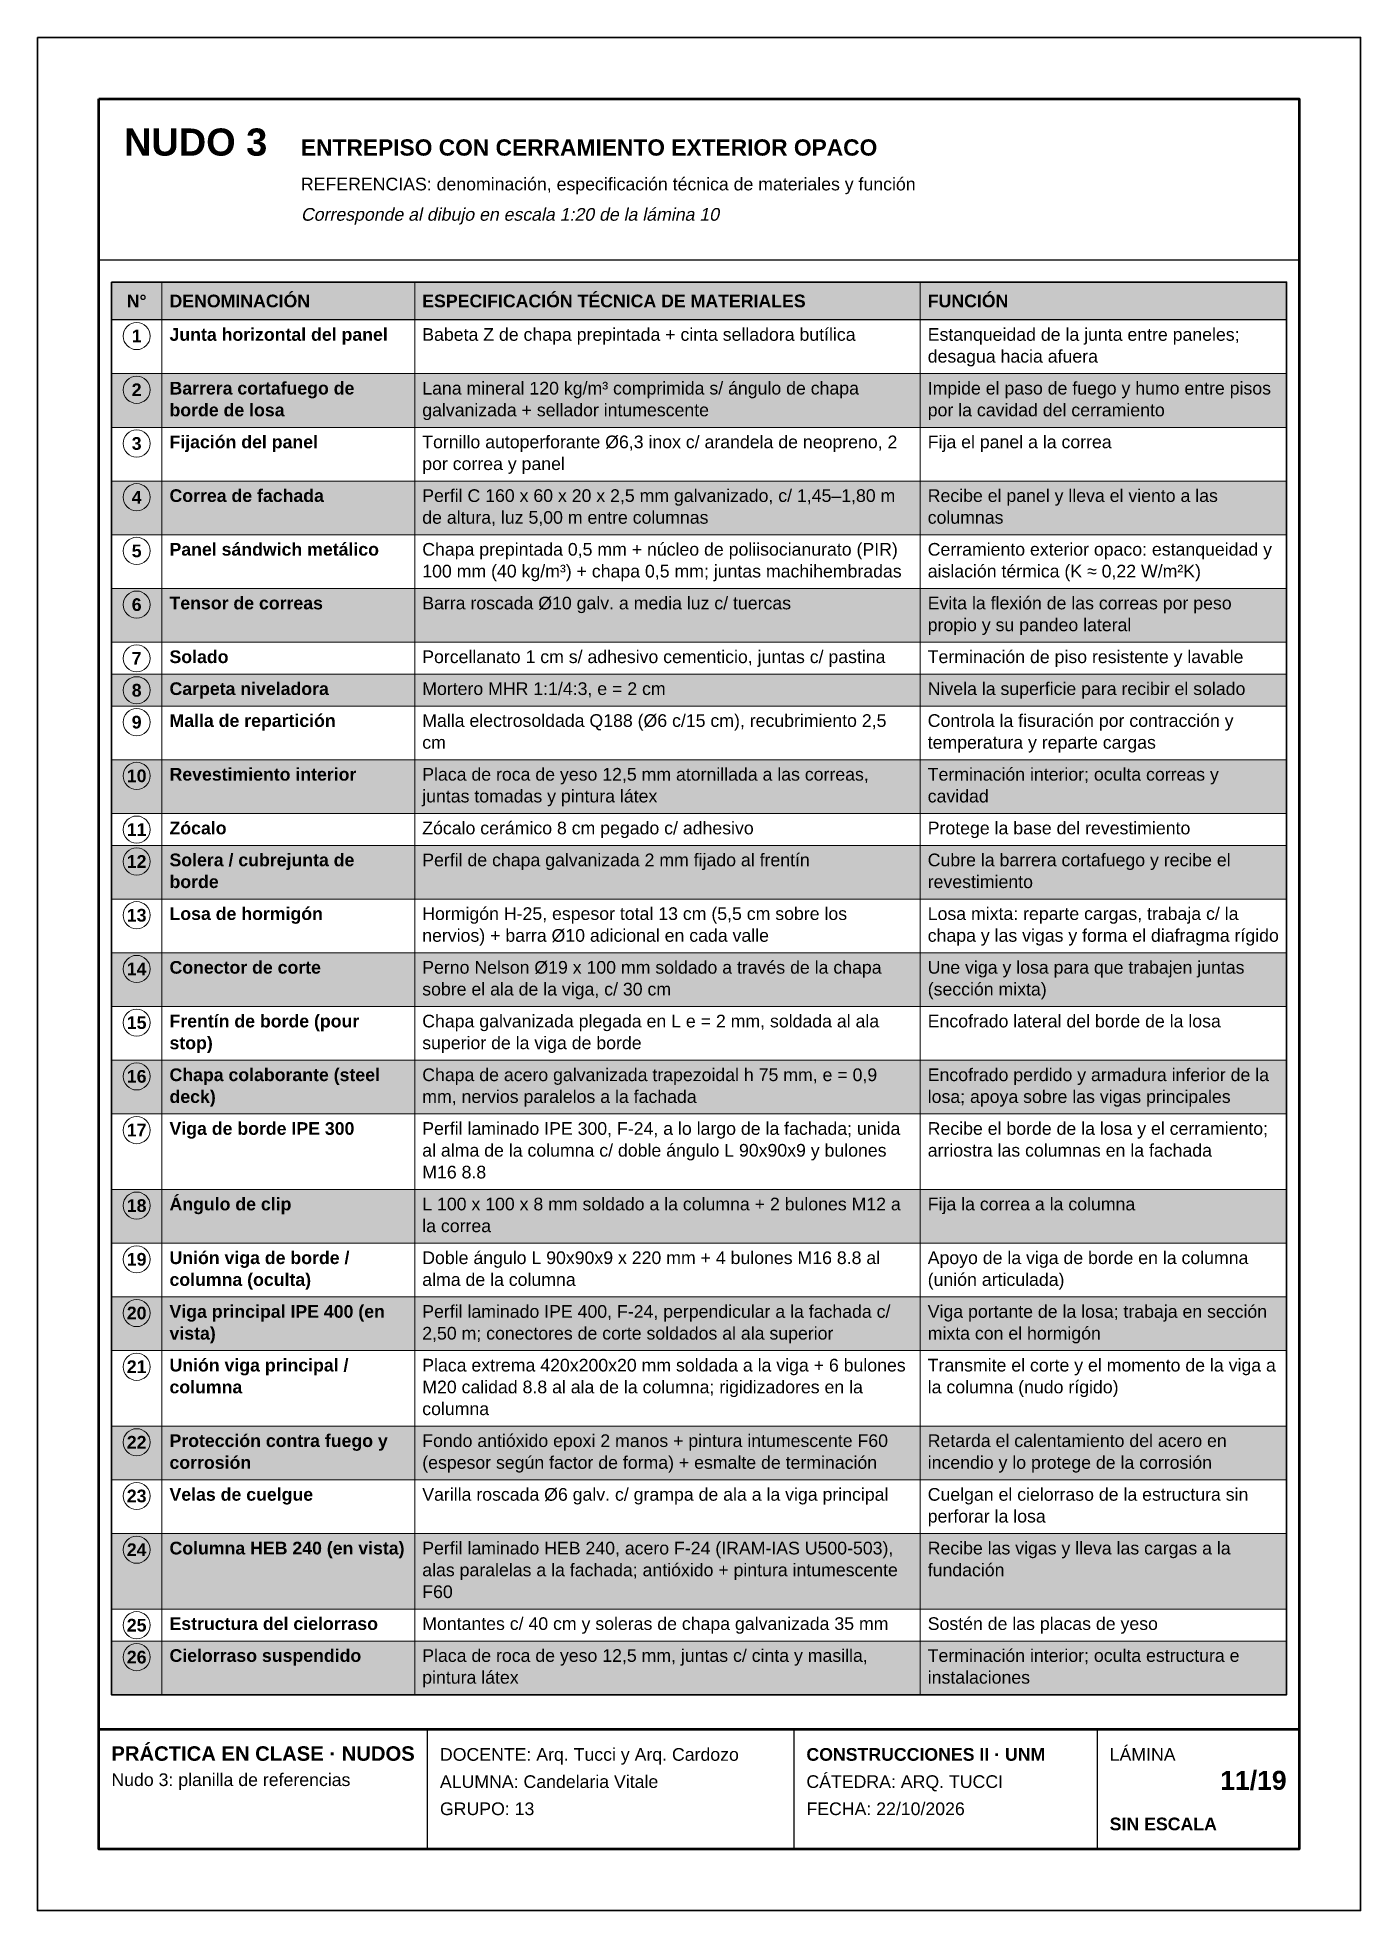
# Model space of a CAD drawing. Header units: millimetres. Extents: x 6 to 4194, y 6 to 5934.
import ezdxf
from ezdxf.enums import TextEntityAlignment as Align

# ---------------------------------------------------------------- set-up
doc = ezdxf.new("R2010")
doc.units = ezdxf.units.MM
doc.header["$LTSCALE"] = 20
for name, color, linetype in [('X-MARCO', 7, 'Continuous'), ('X-ROTULO', 7, 'Continuous'), ('X-TABLA', 7, 'Continuous'), ('X-TEXTOS', 7, 'Continuous')]:
    doc.layers.add(name, color=color, linetype=linetype)
doc.styles.add('ARIAL', font='arial.ttf')
doc.styles.add('ARIAL-B', font='arialbd.ttf')

msp = doc.modelspace()

# ---------------------------------------------------------------- hatches: boundary and pattern name
at = {"layer": 'X-TABLA', "true_color": 0xd9d9d9}
h = msp.add_hatch(color=254, dxfattribs=at)
h.dxf.hatch_style = 1
h.paths.add_polyline_path([(240, 5160), (3960, 5160), (3960, 5040), (240, 5040)])
at = {"layer": 'X-TABLA', "true_color": 0xf2f2f2}
h = msp.add_hatch(color=7, dxfattribs=at)
h.dxf.hatch_style = 1
h.paths.add_polyline_path([(240, 4870), (3960, 4870), (3960, 4700), (240, 4700)])
h = msp.add_hatch(color=7, dxfattribs=at)
h.dxf.hatch_style = 1
h.paths.add_polyline_path([(240, 4530), (3960, 4530), (3960, 4360), (240, 4360)])
h = msp.add_hatch(color=7, dxfattribs=at)
h.dxf.hatch_style = 1
h.paths.add_polyline_path([(240, 4190), (3960, 4190), (3960, 4020), (240, 4020)])
h = msp.add_hatch(color=7, dxfattribs=at)
h.dxf.hatch_style = 1
h.paths.add_polyline_path([(240, 3919), (3960, 3919), (3960, 3818), (240, 3818)])
h = msp.add_hatch(color=7, dxfattribs=at)
h.dxf.hatch_style = 1
h.paths.add_polyline_path([(240, 3648), (3960, 3648), (3960, 3478), (240, 3478)])
h = msp.add_hatch(color=7, dxfattribs=at)
h.dxf.hatch_style = 1
h.paths.add_polyline_path([(240, 3377), (3960, 3377), (3960, 3207), (240, 3207)])
h = msp.add_hatch(color=7, dxfattribs=at)
h.dxf.hatch_style = 1
h.paths.add_polyline_path([(240, 3037), (3960, 3037), (3960, 2867), (240, 2867)])
h = msp.add_hatch(color=7, dxfattribs=at)
h.dxf.hatch_style = 1
h.paths.add_polyline_path([(240, 2697), (3960, 2697), (3960, 2527), (240, 2527)])
h = msp.add_hatch(color=7, dxfattribs=at)
h.dxf.hatch_style = 1
h.paths.add_polyline_path([(240, 2288), (3960, 2288), (3960, 2118), (240, 2118)])
h = msp.add_hatch(color=7, dxfattribs=at)
h.dxf.hatch_style = 1
h.paths.add_polyline_path([(240, 1948), (3960, 1948), (3960, 1778), (240, 1778)])
h = msp.add_hatch(color=7, dxfattribs=at)
h.dxf.hatch_style = 1
h.paths.add_polyline_path([(240, 1539), (3960, 1539), (3960, 1369), (240, 1369)])
h = msp.add_hatch(color=7, dxfattribs=at)
h.dxf.hatch_style = 1
h.paths.add_polyline_path([(240, 1199), (3960, 1199), (3960, 960), (240, 960)])
h = msp.add_hatch(color=7, dxfattribs=at)
h.dxf.hatch_style = 1
h.paths.add_polyline_path([(240, 859), (3960, 859), (3960, 689), (240, 689)])

# ---------------------------------------------------------------- linework, layer by layer
at = {"layer": 'X-MARCO', "lineweight": 30}
msp.add_lwpolyline([(6, 5934), (4194, 5934), (4194, 6), (6, 6)], close=True, dxfattribs=at)
at = {"layer": 'X-MARCO', "lineweight": 50}
msp.add_lwpolyline([(200, 5740), (4000, 5740), (4000, 200), (200, 200)], close=True, dxfattribs=at)
at = {"layer": 'X-ROTULO', "lineweight": 50}
msp.add_lwpolyline([(200, 580), (4000, 580), (4000, 200), (200, 200)], close=True, dxfattribs=at)
at = {"layer": 'X-ROTULO', "lineweight": 25}
for points in [[(1240, 580), (1240, 200)], [(2400, 580), (2400, 200)], [(3360, 580), (3360, 200)]]:
    msp.add_lwpolyline(points, dxfattribs=at)
at = {"layer": 'X-TABLA', "lineweight": 25}
msp.add_lwpolyline([(240, 5160), (3960, 5160), (3960, 5040), (240, 5040)], close=True, dxfattribs=at)
at = {"layer": 'X-TABLA', "lineweight": 30}
msp.add_lwpolyline([(240, 5160), (3960, 5160), (3960, 689), (240, 689)], close=True, dxfattribs=at)
at = {"layer": 'X-TABLA', "lineweight": 13}
for points in [[(400, 5160), (400, 689)], [(1200, 5160), (1200, 689)], [(2800, 5160), (2800, 689)], [(240, 4870), (3960, 4870)], [(240, 4700), (3960, 4700)], [(240, 4530), (3960, 4530)], [(240, 4360), (3960, 4360)], [(240, 4190), (3960, 4190)], [(240, 4020), (3960, 4020)], [(240, 3919), (3960, 3919)], [(240, 3818), (3960, 3818)], [(240, 3648), (3960, 3648)], [(240, 3478), (3960, 3478)], [(240, 3377), (3960, 3377)], [(240, 3207), (3960, 3207)], [(240, 3037), (3960, 3037)], [(240, 2867), (3960, 2867)], [(240, 2697), (3960, 2697)], [(240, 2527), (3960, 2527)], [(240, 2288), (3960, 2288)], [(240, 2118), (3960, 2118)], [(240, 1948), (3960, 1948)], [(240, 1778), (3960, 1778)], [(240, 1539), (3960, 1539)], [(240, 1369), (3960, 1369)], [(240, 1199), (3960, 1199)], [(240, 960), (3960, 960)], [(240, 859), (3960, 859)], [(240, 689), (3960, 689)]]:
    msp.add_lwpolyline(points, dxfattribs=at)
at = {"layer": 'X-TABLA', "lineweight": 18}
for centre in [(320, 4989), (320, 4819), (320, 4649), (320, 4479), (320, 4309), (320, 4139), (320, 3969), (320, 3868), (320, 3767), (320, 3597), (320, 3427), (320, 3326), (320, 3156), (320, 2986), (320, 2816), (320, 2646), (320, 2476), (320, 2237), (320, 2067), (320, 1897), (320, 1727), (320, 1488), (320, 1318), (320, 1148), (320, 909), (320, 808)]:
    msp.add_circle(centre, 43, dxfattribs=at)
at = {"layer": 'X-TEXTOS', "lineweight": 25}
msp.add_lwpolyline([(200, 5230), (4000, 5230)], dxfattribs=at)

# ---------------------------------------------------------------- texts
at = {"layer": 'X-ROTULO'}
for s, height, style, p in [('PRÁCTICA EN CLASE · NUDOS', 45.824, 'ARIAL-B', (240, 480)), ('DOCENTE: Arq. Tucci y Arq. Cardozo', 40.096, 'ARIAL', (1280, 480)), ('CONSTRUCCIONES II · UNM', 40.096, 'ARIAL-B', (2440, 480)), ('LÁMINA', 40.1, 'ARIAL', (3400, 480)), ('Nudo 3: planilla de referencias', 40.096, 'ARIAL', (240, 400)), ('ALUMNA: Candelaria Vitale', 40.096, 'ARIAL', (1280, 394)), ('CÁTEDRA: ARQ. TUCCI', 40.096, 'ARIAL', (2440, 394)), ('GRUPO: 13', 40.1, 'ARIAL', (1280, 308)), ('FECHA: 22/10/2026', 40.096, 'ARIAL', (2440, 308)), ('SIN ESCALA', 40.1, 'ARIAL-B', (3400, 260))]:
    msp.add_text(s, height=height, dxfattribs=dict(at, style=style)).set_placement(p)
at = {"layer": 'X-ROTULO', "style": 'ARIAL-B'}
msp.add_text('11/19', height=60.14, dxfattribs=at).set_placement((3960, 388), align=Align.RIGHT)
at = {"layer": 'X-TABLA', "style": 'ARIAL-B'}
for s, p in [('N°', (320, 5080)), ('1', (320, 4969)), ('2', (320, 4799)), ('3', (320, 4629)), ('4', (320, 4459)), ('5', (320, 4289)), ('6', (320, 4119)), ('7', (320, 3949)), ('8', (320, 3848)), ('9', (320, 3747)), ('10', (320, 3577)), ('11', (320, 3407)), ('12', (320, 3306)), ('13', (320, 3136)), ('14', (320, 2966)), ('15', (320, 2796)), ('16', (320, 2626)), ('17', (320, 2456)), ('18', (320, 2217)), ('19', (320, 2047)), ('20', (320, 1877)), ('21', (320, 1707)), ('22', (320, 1468)), ('23', (320, 1298)), ('24', (320, 1128)), ('25', (320, 889)), ('26', (320, 788))]:
    msp.add_text(s, height=40.1, dxfattribs=at).set_placement(p, align=Align.CENTER)
at = {"layer": 'X-TABLA'}
for s, height, style, p in [('DENOMINACIÓN', 40.096, 'ARIAL-B', (424, 5080)), ('ESPECIFICACIÓN TÉCNICA DE MATERIALES', 40.096, 'ARIAL-B', (1224, 5080)), ('FUNCIÓN', 40.1, 'ARIAL-B', (2824, 5080)), ('Junta horizontal del panel', 40.096, 'ARIAL-B', (424, 4974)), ('Babeta Z de chapa prepintada + cinta selladora butílica', 40.096, 'ARIAL', (1224, 4974)), ('Estanqueidad de la junta entre paneles;', 40.096, 'ARIAL', (2824, 4974)), ('desagua hacia afuera', 40.096, 'ARIAL', (2824, 4905)), ('Barrera cortafuego de', 40.096, 'ARIAL-B', (424, 4804)), ('Lana mineral 120 kg/m³ comprimida s/ ángulo de chapa', 40.096, 'ARIAL', (1224, 4804)), ('Impide el paso de fuego y humo entre pisos', 40.096, 'ARIAL', (2824, 4804)), ('borde de losa', 40.096, 'ARIAL-B', (424, 4735)), ('galvanizada + sellador intumescente', 40.096, 'ARIAL', (1224, 4735)), ('por la cavidad del cerramiento', 40.096, 'ARIAL', (2824, 4735)), ('Fijación del panel', 40.096, 'ARIAL-B', (424, 4634)), ('Tornillo autoperforante Ø6,3 inox c/ arandela de neopreno, 2', 40.096, 'ARIAL', (1224, 4634)), ('Fija el panel a la correa', 40.096, 'ARIAL', (2824, 4634)), ('por correa y panel', 40.096, 'ARIAL', (1224, 4565)), ('Correa de fachada', 40.096, 'ARIAL-B', (424, 4464)), ('Perfil C 160 x 60 x 20 x 2,5 mm galvanizado, c/ 1,45–1,80 m', 40.096, 'ARIAL', (1224, 4464)), ('Recibe el panel y lleva el viento a las', 40.096, 'ARIAL', (2824, 4464)), ('de altura, luz 5,00 m entre columnas', 40.096, 'ARIAL', (1224, 4395)), ('columnas', 40.1, 'ARIAL', (2824, 4395)), ('Panel sándwich metálico', 40.096, 'ARIAL-B', (424, 4294)), ('Chapa prepintada 0,5 mm + núcleo de poliisocianurato (PIR)', 40.096, 'ARIAL', (1224, 4294)), ('Cerramiento exterior opaco: estanqueidad y', 40.096, 'ARIAL', (2824, 4294)), ('100 mm (40 kg/m³) + chapa 0,5 mm; juntas machihembradas', 40.096, 'ARIAL', (1224, 4225)), ('aislación térmica (K ≈ 0,22 W/m²K)', 40.096, 'ARIAL', (2824, 4225)), ('Tensor de correas', 40.096, 'ARIAL-B', (424, 4124)), ('Barra roscada Ø10 galv. a media luz c/ tuercas', 40.096, 'ARIAL', (1224, 4124)), ('Evita la flexión de las correas por peso', 40.096, 'ARIAL', (2824, 4124)), ('propio y su pandeo lateral', 40.096, 'ARIAL', (2824, 4055)), ('Solado', 40.1, 'ARIAL-B', (424, 3954)), ('Porcellanato 1 cm s/ adhesivo cementicio, juntas c/ pastina', 40.096, 'ARIAL', (1224, 3954)), ('Terminación de piso resistente y lavable', 40.096, 'ARIAL', (2824, 3954)), ('Carpeta niveladora', 40.096, 'ARIAL-B', (424, 3853)), ('Mortero MHR 1:1/4:3, e = 2 cm', 40.096, 'ARIAL', (1224, 3853)), ('Nivela la superficie para recibir el solado', 40.096, 'ARIAL', (2824, 3853)), ('Malla de repartición', 40.096, 'ARIAL-B', (424, 3752)), ('Malla electrosoldada Q188 (Ø6 c/15 cm), recubrimiento 2,5', 40.096, 'ARIAL', (1224, 3752)), ('Controla la fisuración por contracción y', 40.096, 'ARIAL', (2824, 3752)), ('cm', 40.1, 'ARIAL', (1224, 3683)), ('temperatura y reparte cargas', 40.096, 'ARIAL', (2824, 3683)), ('Revestimiento interior', 40.096, 'ARIAL-B', (424, 3582)), ('Placa de roca de yeso 12,5 mm atornillada a las correas,', 40.096, 'ARIAL', (1224, 3582)), ('Terminación interior; oculta correas y', 40.096, 'ARIAL', (2824, 3582)), ('juntas tomadas y pintura látex', 40.096, 'ARIAL', (1224, 3513)), ('cavidad', 40.1, 'ARIAL', (2824, 3513)), ('Zócalo', 40.1, 'ARIAL-B', (424, 3412)), ('Zócalo cerámico 8 cm pegado c/ adhesivo', 40.096, 'ARIAL', (1224, 3412)), ('Protege la base del revestimiento', 40.096, 'ARIAL', (2824, 3412)), ('Solera / cubrejunta de', 40.096, 'ARIAL-B', (424, 3311)), ('Perfil de chapa galvanizada 2 mm fijado al frentín', 40.096, 'ARIAL', (1224, 3311)), ('Cubre la barrera cortafuego y recibe el', 40.096, 'ARIAL', (2824, 3311)), ('borde', 40.1, 'ARIAL-B', (424, 3242)), ('revestimiento', 40.096, 'ARIAL', (2824, 3242)), ('Losa de hormigón', 40.096, 'ARIAL-B', (424, 3141)), ('Hormigón H-25, espesor total 13 cm (5,5 cm sobre los', 40.096, 'ARIAL', (1224, 3141)), ('Losa mixta: reparte cargas, trabaja c/ la', 40.096, 'ARIAL', (2824, 3141)), ('nervios) + barra Ø10 adicional en cada valle', 40.096, 'ARIAL', (1224, 3072)), ('chapa y las vigas y forma el diafragma rígido', 40.096, 'ARIAL', (2824, 3072)), ('Conector de corte', 40.096, 'ARIAL-B', (424, 2971)), ('Perno Nelson Ø19 x 100 mm soldado a través de la chapa', 40.096, 'ARIAL', (1224, 2971)), ('Une viga y losa para que trabajen juntas', 40.096, 'ARIAL', (2824, 2971)), ('sobre el ala de la viga, c/ 30 cm', 40.096, 'ARIAL', (1224, 2902)), ('(sección mixta)', 40.096, 'ARIAL', (2824, 2902)), ('Frentín de borde (pour', 40.096, 'ARIAL-B', (424, 2801)), ('Chapa galvanizada plegada en L e = 2 mm, soldada al ala', 40.096, 'ARIAL', (1224, 2801)), ('Encofrado lateral del borde de la losa', 40.096, 'ARIAL', (2824, 2801)), ('stop)', 40.1, 'ARIAL-B', (424, 2732)), ('superior de la viga de borde', 40.096, 'ARIAL', (1224, 2732)), ('Chapa colaborante (steel', 40.096, 'ARIAL-B', (424, 2631)), ('Chapa de acero galvanizada trapezoidal h 75 mm, e = 0,9', 40.096, 'ARIAL', (1224, 2631)), ('Encofrado perdido y armadura inferior de la', 40.096, 'ARIAL', (2824, 2631)), ('deck)', 40.1, 'ARIAL-B', (424, 2562)), ('mm, nervios paralelos a la fachada', 40.096, 'ARIAL', (1224, 2562)), ('losa; apoya sobre las vigas principales', 40.096, 'ARIAL', (2824, 2562)), ('Viga de borde IPE 300', 40.096, 'ARIAL-B', (424, 2461)), ('Perfil laminado IPE 300, F-24, a lo largo de la fachada; unida', 40.096, 'ARIAL', (1224, 2461)), ('Recibe el borde de la losa y el cerramiento;', 40.096, 'ARIAL', (2824, 2461)), ('al alma de la columna c/ doble ángulo L 90x90x9 y bulones', 40.096, 'ARIAL', (1224, 2392)), ('arriostra las columnas en la fachada', 40.096, 'ARIAL', (2824, 2392)), ('M16 8.8', 40.1, 'ARIAL', (1224, 2323)), ('Ángulo de clip', 40.096, 'ARIAL-B', (424, 2222)), ('L 100 x 100 x 8 mm soldado a la columna + 2 bulones M12 a', 40.096, 'ARIAL', (1224, 2222)), ('Fija la correa a la columna', 40.096, 'ARIAL', (2824, 2222)), ('la correa', 40.1, 'ARIAL', (1224, 2153)), ('Unión viga de borde /', 40.096, 'ARIAL-B', (424, 2052)), ('Doble ángulo L 90x90x9 x 220 mm + 4 bulones M16 8.8 al', 40.096, 'ARIAL', (1224, 2052)), ('Apoyo de la viga de borde en la columna', 40.096, 'ARIAL', (2824, 2052)), ('columna (oculta)', 40.096, 'ARIAL-B', (424, 1983)), ('alma de la columna', 40.096, 'ARIAL', (1224, 1983)), ('(unión articulada)', 40.096, 'ARIAL', (2824, 1983)), ('Viga principal IPE 400 (en', 40.096, 'ARIAL-B', (424, 1882)), ('Perfil laminado IPE 400, F-24, perpendicular a la fachada c/', 40.096, 'ARIAL', (1224, 1882)), ('Viga portante de la losa; trabaja en sección', 40.096, 'ARIAL', (2824, 1882)), ('vista)', 40.1, 'ARIAL-B', (424, 1813)), ('2,50 m; conectores de corte soldados al ala superior', 40.096, 'ARIAL', (1224, 1813)), ('mixta con el hormigón', 40.096, 'ARIAL', (2824, 1813)), ('Unión viga principal /', 40.096, 'ARIAL-B', (424, 1712)), ('Placa extrema 420x200x20 mm soldada a la viga + 6 bulones', 40.096, 'ARIAL', (1224, 1712)), ('Transmite el corte y el momento de la viga a', 40.096, 'ARIAL', (2824, 1712)), ('columna', 40.1, 'ARIAL-B', (424, 1643)), ('M20 calidad 8.8 al ala de la columna; rigidizadores en la', 40.096, 'ARIAL', (1224, 1643)), ('la columna (nudo rígido)', 40.096, 'ARIAL', (2824, 1643)), ('columna', 40.1, 'ARIAL', (1224, 1574)), ('Protección contra fuego y', 40.096, 'ARIAL-B', (424, 1473)), ('Fondo antióxido epoxi 2 manos + pintura intumescente F60', 40.096, 'ARIAL', (1224, 1473)), ('Retarda el calentamiento del acero en', 40.096, 'ARIAL', (2824, 1473)), ('corrosión', 40.1, 'ARIAL-B', (424, 1404)), ('(espesor según factor de forma) + esmalte de terminación', 40.096, 'ARIAL', (1224, 1404)), ('incendio y lo protege de la corrosión', 40.096, 'ARIAL', (2824, 1404)), ('Velas de cuelgue', 40.096, 'ARIAL-B', (424, 1303)), ('Varilla roscada Ø6 galv. c/ grampa de ala a la viga principal', 40.096, 'ARIAL', (1224, 1303)), ('Cuelgan el cielorraso de la estructura sin', 40.096, 'ARIAL', (2824, 1303)), ('perforar la losa', 40.096, 'ARIAL', (2824, 1234)), ('Columna HEB 240 (en vista)', 40.096, 'ARIAL-B', (424, 1133)), ('Perfil laminado HEB 240, acero F-24 (IRAM-IAS U500-503),', 40.096, 'ARIAL', (1224, 1133)), ('Recibe las vigas y lleva las cargas a la', 40.096, 'ARIAL', (2824, 1133)), ('alas paralelas a la fachada; antióxido + pintura intumescente', 40.096, 'ARIAL', (1224, 1064)), ('fundación', 40.1, 'ARIAL', (2824, 1064)), ('F60', 40.1, 'ARIAL', (1224, 995)), ('Estructura del cielorraso', 40.096, 'ARIAL-B', (424, 894)), ('Montantes c/ 40 cm y soleras de chapa galvanizada 35 mm', 40.096, 'ARIAL', (1224, 894)), ('Sostén de las placas de yeso', 40.096, 'ARIAL', (2824, 894)), ('Cielorraso suspendido', 40.096, 'ARIAL-B', (424, 793)), ('Placa de roca de yeso 12,5 mm, juntas c/ cinta y masilla,', 40.096, 'ARIAL', (1224, 793)), ('Terminación interior; oculta estructura e', 40.096, 'ARIAL', (2824, 793)), ('pintura látex', 40.096, 'ARIAL', (1224, 724)), ('instalaciones', 40.096, 'ARIAL', (2824, 724))]:
    msp.add_text(s, height=height, dxfattribs=dict(at, style=style)).set_placement(p)
at = {"layer": 'X-TEXTOS'}
for s, height, style, p in [('NUDO 3', 85.92, 'ARIAL-B', (280, 5560)), ('ENTREPISO CON CERRAMIENTO EXTERIOR OPACO', 51.552, 'ARIAL-B', (840, 5560)), ('REFERENCIAS: denominación, especificación técnica de materiales y función', 40.096, 'ARIAL', (840, 5450))]:
    msp.add_text(s, height=height, dxfattribs=dict(at, style=style)).set_placement(p)
at = {"layer": 'X-TEXTOS', "style": 'ARIAL', "oblique": 12}
msp.add_text('Corresponde al dibujo en escala 1:20 de la lámina 10', height=40.096, dxfattribs=at).set_placement((840, 5354))

doc.saveas('drawing.dxf')
